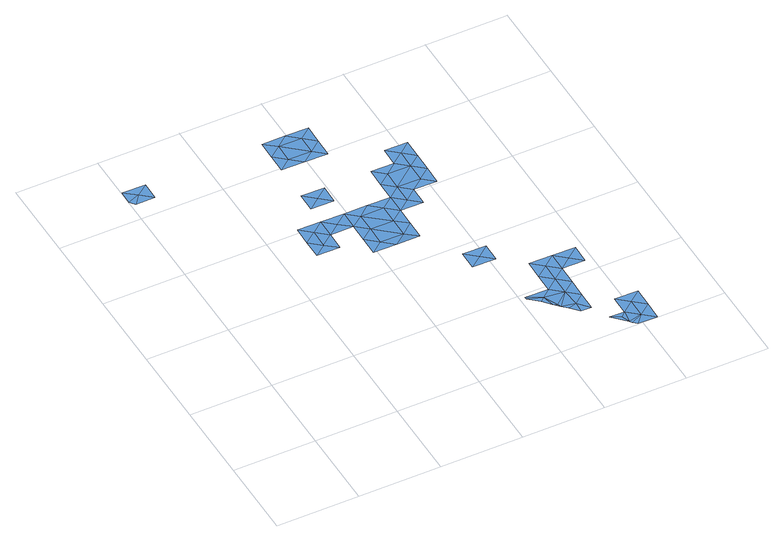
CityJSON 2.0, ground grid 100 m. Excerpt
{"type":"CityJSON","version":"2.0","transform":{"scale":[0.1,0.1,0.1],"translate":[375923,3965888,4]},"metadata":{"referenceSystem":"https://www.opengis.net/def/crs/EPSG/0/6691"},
"CityObjects":{
"waterbody1":{"type":"WaterBody","attributes":{"name":"さいたま市内水浸水想定区域","class":"1140","function":"4","InlandFloodingRiskAttribute.description":"1","InlandFloodingRiskAttribute.rankOrg":"1"},"geometry":[{"type":"MultiSurface","lod":"1","boundaries":[[[0,1,2]],[[1,3,2]],[[4,1,0]],[[1,5,3]],[[5,1,4]],[[6,7,8]],[[6,9,7]],[[7,9,10]],[[6,8,11]],[[12,6,11]],[[9,6,12]],[[10,9,13]],[[9,12,13]],[[12,14,13]],[[14,12,15]],[[16,17,18]],[[19,20,21]],[[13,14,22]],[[23,20,19]],[[22,14,15]],[[16,24,17]],[[17,24,15]],[[16,18,25]],[[26,22,15]],[[24,26,15]],[[21,20,27]],[[20,23,27]],[[28,29,30]],[[24,16,31]],[[32,22,26]],[[16,25,31]],[[33,30,34]],[[26,24,35]],[[29,28,36]],[[30,29,34]],[[37,32,26]],[[24,31,35]],[[31,25,38]],[[39,33,34]],[[37,26,35]],[[29,40,34]],[[40,29,36]],[[35,31,41]],[[31,38,41]],[[42,39,34]],[[40,42,34]],[[43,40,36]],[[44,35,41]],[[37,35,44]],[[32,37,45]],[[45,37,44]],[[46,47,48]],[[49,47,46]],[[50,51,52]],[[40,53,42]],[[54,45,44]],[[53,40,43]],[[51,55,52]],[[47,56,48]],[[52,55,57]],[[39,42,58]],[[59,54,44]],[[60,50,52]],[[61,52,57]],[[62,61,57]],[[45,63,64]],[[61,62,65]],[[42,53,58]],[[63,45,54]],[[61,66,52]],[[67,68,64]],[[47,49,56]],[[63,67,64]],[[66,61,65]],[[66,60,52]],[[69,65,70]],[[71,63,54]],[[59,71,54]],[[69,70,72]],[[66,65,69]],[[67,73,68]],[[60,74,75]],[[69,72,76]],[[74,60,66]],[[77,66,69]],[[77,69,76]],[[63,71,78]],[[79,75,80]],[[67,63,81]],[[75,74,80]],[[74,66,82]],[[83,84,85]],[[66,77,82]],[[63,78,81]],[[84,86,85]],[[73,67,81]],[[71,87,78]],[[74,88,80]],[[89,79,80]],[[88,74,82]],[[84,83,86]],[[88,89,80]],[[90,83,91]],[[92,73,81]],[[93,90,91]],[[87,94,78]],[[95,73,92]],[[78,94,81]],[[83,90,86]],[[96,92,81]],[[97,98,86]],[[94,96,81]],[[90,97,86]],[[99,95,92]],[[89,88,100]],[[90,93,101]],[[96,99,92]],[[88,102,100]],[[103,89,100]],[[97,90,104]],[[90,101,104]],[[98,97,105]],[[102,103,100]],[[105,97,104]]]}]}
},
"vertices":[
[52,4226,8],[150,4343,8],[6,4291,8],[8,4458,8],[287,4223,9],[290,4454,7],[1536,2703,7],[1397,2821,8],[1393,2590,9],[1539,2934,6],[1400,3052,8],[1676,2586,8],[1679,2817,7],[1682,3048,7],[1822,2930,7],[1961,2813,7],[2097,2464,6],[1958,2582,7],[1955,2351,8],[1685,3279,8],[1828,3392,7],[1689,3510,8],[1964,3044,7],[1968,3275,7],[2101,2695,7],[2237,2347,9],[2104,2926,6],[1971,3506,8],[1695,3972,8],[1838,4086,8],[1698,4203,8],[2380,2460,6],[2247,3040,6],[1702,4434,8],[1841,4317,8],[2383,2691,6],[1977,3968,7],[2386,2922,7],[2519,2343,13],[1984,4430,8],[2120,4082,8],[2522,2574,10],[2123,4313,10],[2260,3964,8],[2526,2805,7],[2529,3036,7],[2792,1645,8],[2935,1759,8],[2795,1877,8],[3074,1642,8],[3064,948,8],[3064,921,8],[3241,856,8],[2263,4195,9],[2668,2918,7],[3189,811,8],[3077,1873,8],[3276,714,8],[2266,4426,9],[2808,2801,8],[3347,944,7],[3321,690,8],[3294,695,8],[2672,3150,7],[2532,3267,7],[3342,644,7],[3486,827,6],[2675,3381,7],[2535,3498,7],[3505,610,6],[3402,580,6],[2811,3032,7],[3499,480,6],[2818,3494,7],[3489,1058,7],[3350,1175,7],[3622,478,6],[3626,709,6],[2954,3146,6],[3353,1406,7],[3493,1289,7],[2957,3377,7],[3629,940,6],[3877,83,7],[3841,183,7],[3723,246,7],[3901,243,7],[3093,3028,7],[3632,1171,7],[3635,1403,7],[4043,127,8],[3899,59,7],[2960,3608,6],[3941,11,8],[3097,3259,7],[2821,3725,8],[3100,3490,7],[4044,357,7],[3905,474,7],[3103,3721,8],[3775,1285,9],[4181,8,8],[3914,1168,7],[3918,1399,8],[4184,239,7],[4187,470,9]
]}
